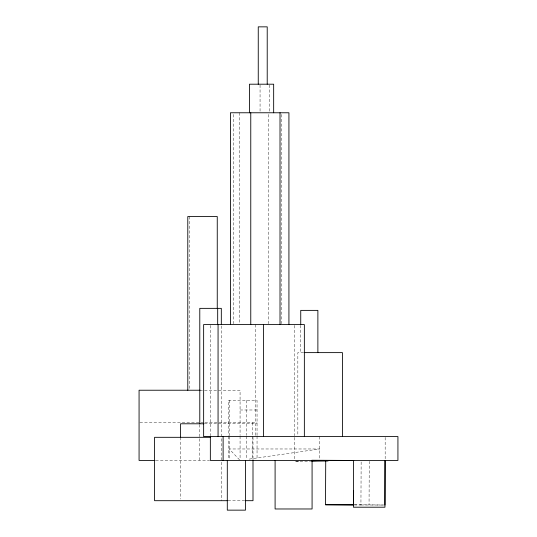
<?xml version="1.0" encoding="UTF-8"?>
<svg xmlns="http://www.w3.org/2000/svg" width="537" height="537" viewBox="0 0 537 537"><rect width="100%" height="100%" fill="white"/><g stroke="black" fill="none" stroke-linecap="round" stroke-linejoin="round"><path stroke-width="0.4" stroke-dasharray="2.69 2.01" d="M354.232 504.961L360.931 504.995L361.146 461.491M384.411 505.015L369.047 504.887L369.261 461.384M249.188 459.101L319.609 448.972L229.232 448.972L240.073 460.41M298.914 461.149L294.793 461.27L310.668 461.176M303.62 352.621L297.84 352.621L297.84 435.735M199.784 390.231L240.073 390.231L240.073 435.44M240.073 409.993L257.048 409.993M139.902 422.673L204.181 422.673M204.912 422.673L218.371 422.673M219.076 422.673L257.048 422.673M204.483 423.787L257.048 423.787M155.703 460.41L209.578 460.41M227.983 500.692L244.664 500.692M360.931 504.995L384.123 505.048M354.36 504.807L369.047 504.887M385.17 437.393L385.17 458.766M319.609 436.568L319.609 458.773M300.74 325.288L300.74 352.621M294.793 325.388L294.793 435.735M294.793 437.393L294.793 458.766M281.75 114.448L281.75 323.717M269.681 85.014L269.681 111.958M268.581 114.448L268.581 323.717M260.062 85.014L260.062 112.77M257.048 435.44L257.048 400.327L228.346 400.327L228.346 435.44M257.048 436.272L257.048 458.746M255.8 324.556L255.8 435.735M253.001 437.319L253.001 459.001M252.417 422.673L252.417 435.252M252.417 436.091L252.417 458.732M246.208 400.327L246.208 435.373M246.208 436.212L246.208 458.739M240.073 436.272L240.073 458.746M239.327 112.77L239.327 323.717M233.709 114.448L233.709 323.717M229.232 400.327L229.232 435.742M229.232 436.568L229.232 458.773M228.346 436.272L228.346 458.746M221.318 325.899L221.318 500.692M210.35 325.388L210.35 435.735M199.784 424.619L199.784 460.41M189.427 216.539L189.427 389.392M180.573 437.319L180.573 499.027"/><path stroke-width="0.81" d="M353.4 504.961L325.503 504.746L325.724 460.404L353.769 460.464L311.822 460.249M353.614 490.576L353.547 504.8L325.503 504.746M384.948 505.048L385.17 460.712L384.633 460.672M312.104 460.753L323.643 460.41M311.494 461.169L328.047 460.994M304.439 352.621L342.431 352.621L342.431 436.568M200.173 390.231L139.07 390.231L139.07 460.41L154.904 460.41M203.852 423.787L180.573 423.787L180.573 437.165M210.511 437.319L154.582 437.319L154.582 500.692L227.144 500.692M245.496 500.692L253.001 500.692L253.001 459.833M325.952 460.531L312.004 460.451M384.948 460.41L384.948 507.203L353.42 507.203L353.42 460.41M317.877 352.621L317.877 310.379L300.74 310.379L300.74 324.462M312.078 460.41L312.078 508.975L275.098 508.975L275.098 460.41M304.358 436.568L304.358 324.556L203.637 324.556L203.637 436.568L397.93 436.568L397.93 460.41L210.35 460.41L210.35 436.568M288.926 324.556L288.926 112.77L230.42 112.77L230.42 324.556M280.019 112.77L280.019 324.556M273.662 112.77L273.662 84.202L249.45 84.202L249.45 112.77M267.218 84.202L267.218 26.85L258.257 26.85L258.257 84.202M263.58 324.556L263.58 436.568M250.766 112.77L250.766 324.556M245.469 460.41L245.469 510.15L227.299 510.15L227.299 460.41M223.11 436.568L223.11 460.41M221.318 324.247L221.318 308.359L199.784 308.359L199.784 423.787M218.062 324.556L218.062 436.568M217.68 308.359L217.68 324.247M217.257 308.392L217.257 216.539L187.789 216.539L187.789 390.231"/></g></svg>
